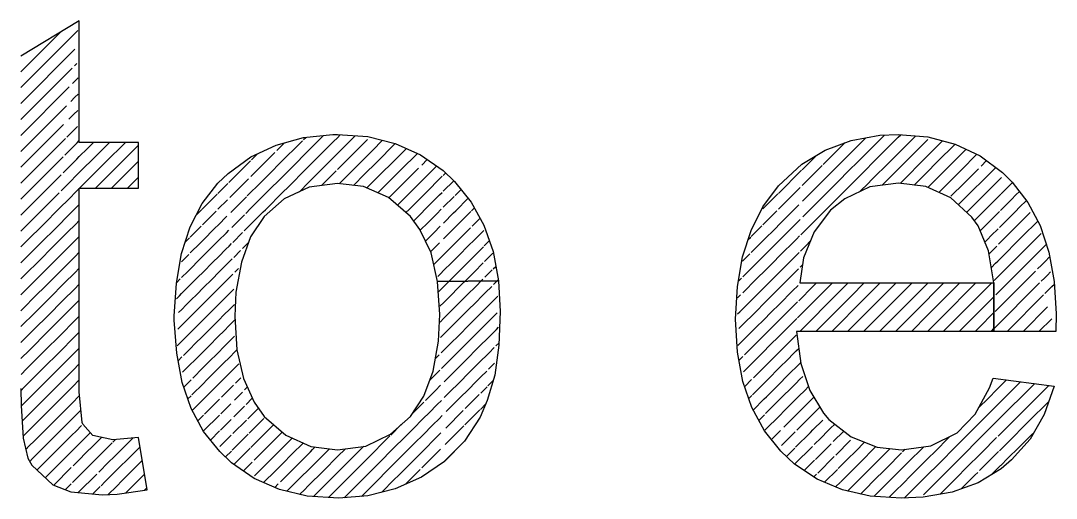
# Model space of a CAD drawing. Extents: x 0 to 13080, y 0 to 6750.
# Drawn here: x 12333.87 to 12368.32, y 1023.25 to 1039.13 of the extents above; entities that cross this region are included whole.
import ezdxf

# ---------------------------------------------------------------- set-up
doc = ezdxf.new("R2010")
doc.units = 0
doc.header["$MEASUREMENT"] = 0
doc.layers.add('MTH-CARIMBO-TXT1', color=1, linetype='CONTINUOUS')

msp = doc.modelspace()

# ---------------------------------------------------------------- linework, layer by layer
at = {"layer": 'MTH-CARIMBO-TXT1', "linetype": 'Continuous'}
for p, q in [((12333.871946, 1037.430958), (12335.179892, 1038.738903)), ((12333.872457, 1036.901139), (12335.772062, 1038.800743)), ((12333.872968, 1036.37132), (12335.67738, 1038.175731)), ((12335.661345, 1037.629366), (12335.73998, 1037.708002)), ((12333.873479, 1035.8415), (12335.582697, 1037.550718)), ((12335.707703, 1037.145394), (12335.787337, 1037.225028)), ((12333.87399, 1035.311681), (12335.488015, 1036.925706)), ((12335.597867, 1037.035558), (12335.707703, 1037.145394)), ((12335.53439, 1036.441751), (12335.675426, 1036.582787)), ((12335.675426, 1036.582787), (12335.777681, 1036.685042)), ((12333.874501, 1034.781862), (12335.393333, 1036.300694)), ((12335.470912, 1035.847943), (12335.643148, 1036.020179)), ((12335.643148, 1036.020179), (12335.768024, 1036.145055)), ((12333.875012, 1034.252043), (12335.298651, 1035.675681)), ((12335.610871, 1035.457572), (12335.758368, 1035.605069)), ((12335.28264, 1035.129341), (12335.359265, 1035.205966)), ((12335.407434, 1035.254135), (12335.610871, 1035.457572)), ((12343.28096, 1035.172709), (12343.35389, 1035.24564)), ((12343.335933, 1034.697353), (12343.944638, 1035.306057)), ((12344.279994, 1035.111083), (12344.405306, 1035.236396)), ((12344.405306, 1035.236396), (12344.500815, 1035.331905)), ((12344.405306, 1034.706066), (12344.998, 1035.298759)), ((12345.254553, 1035.024982), (12345.406214, 1035.176643)), ((12361.611532, 1034.860138), (12361.985806, 1035.234412)), ((12362.412206, 1035.130482), (12362.489835, 1035.208111)), ((12362.489835, 1035.208111), (12362.603253, 1035.321529)), ((12362.639828, 1034.827773), (12363.064283, 1035.252229)), ((12363.064283, 1035.252229), (12363.143942, 1035.331888)), ((12363.067941, 1034.725557), (12363.635195, 1035.292811)), ((12363.905922, 1035.033208), (12364.046315, 1035.173601)), ((12333.875523, 1033.722224), (12335.203968, 1035.050669)), ((12335.203968, 1035.050669), (12335.28264, 1035.129341)), ((12335.343957, 1034.660328), (12335.578593, 1034.894964)), ((12335.578593, 1034.894964), (12335.748712, 1035.065082)), ((12335.748712, 1035.065082), (12335.821331, 1035.137702)), ((12335.821331, 1034.607372), (12336.08824, 1034.874281)), ((12336.08824, 1034.874281), (12336.294488, 1035.080528)), ((12336.387401, 1034.643111), (12336.824818, 1035.080528)), ((12336.686561, 1034.411942), (12337.355148, 1035.080528)), ((12336.985722, 1034.180772), (12337.793628, 1034.988679)), ((12342.392398, 1034.814478), (12342.644504, 1035.066584)), ((12342.46195, 1034.353699), (12343.240293, 1035.132043)), ((12343.390906, 1034.221996), (12344.052843, 1034.883932)), ((12344.052843, 1034.883932), (12344.279994, 1035.111083)), ((12344.405306, 1034.175736), (12345.254553, 1035.024982)), ((12345.35942, 1034.599519), (12345.571309, 1034.811408)), ((12345.571309, 1034.811408), (12345.909942, 1035.150041)), ((12345.706619, 1034.416388), (12346.33216, 1035.041929)), ((12346.424615, 1034.604054), (12346.700686, 1034.880125)), ((12360.665906, 1034.444842), (12361.292715, 1035.071651)), ((12361.444926, 1034.693532), (12361.611532, 1034.860138)), ((12361.764617, 1034.482893), (12362.412206, 1035.130482)), ((12362.288177, 1034.476123), (12362.639828, 1034.827773)), ((12363.071598, 1034.198884), (12363.905922, 1035.033208)), ((12364.023748, 1034.620703), (12364.21725, 1034.814206)), ((12364.21725, 1034.814206), (12364.536659, 1035.133614)), ((12364.36208, 1034.428705), (12364.957803, 1035.024429)), ((12365.055293, 1034.591588), (12365.317806, 1034.854101)), ((12335.109286, 1034.425657), (12335.200023, 1034.516394)), ((12335.200023, 1034.516394), (12335.2884, 1034.604771)), ((12335.546316, 1034.332357), (12335.739055, 1034.525096)), ((12335.739055, 1034.525096), (12335.821331, 1034.607372)), ((12335.821331, 1034.077042), (12336.387401, 1034.643111)), ((12341.547599, 1034.500008), (12341.752079, 1034.704488)), ((12341.645355, 1034.067435), (12342.325625, 1034.747705)), ((12342.996512, 1034.357932), (12343.335933, 1034.697353)), ((12343.609861, 1033.91062), (12344.323629, 1034.624388)), ((12344.323629, 1034.624388), (12344.405306, 1034.706066)), ((12344.466238, 1033.706337), (12345.35942, 1034.599519)), ((12346.256936, 1034.436375), (12346.424615, 1034.604054)), ((12346.515702, 1034.164811), (12347.065592, 1034.714701)), ((12347.20924, 1034.328019), (12347.394923, 1034.513702)), ((12359.861957, 1034.171223), (12360.329319, 1034.638585)), ((12360.709644, 1033.95825), (12361.325874, 1034.57448)), ((12361.325874, 1034.57448), (12361.444926, 1034.693532)), ((12361.379496, 1034.097772), (12361.764617, 1034.482893)), ((12361.917702, 1034.105648), (12362.288177, 1034.476123)), ((12362.78982, 1034.447436), (12363.067941, 1034.725557)), ((12363.121824, 1033.71878), (12364.023748, 1034.620703)), ((12364.91061, 1034.446906), (12365.055293, 1034.591588)), ((12365.152985, 1034.158951), (12365.677846, 1034.683812)), ((12365.816918, 1034.292553), (12365.999058, 1034.474694)), ((12333.876034, 1033.192405), (12335.109286, 1034.425657)), ((12335.280479, 1034.06652), (12335.546316, 1034.332357)), ((12335.8311, 1033.556481), (12336.686561, 1034.411942)), ((12336.36143, 1033.556481), (12336.985722, 1034.180772)), ((12337.284882, 1033.949603), (12337.793628, 1034.458349)), ((12340.794276, 1033.746686), (12341.510398, 1034.462807)), ((12342.220758, 1034.112507), (12342.46195, 1034.353699)), ((12342.531501, 1033.892921), (12342.996512, 1034.357932)), ((12342.752732, 1033.583821), (12343.390906, 1034.221996)), ((12343.873267, 1033.643696), (12344.367264, 1034.137693)), ((12345.312627, 1034.022396), (12345.706619, 1034.416388)), ((12345.84193, 1034.021369), (12346.256936, 1034.436375)), ((12346.181712, 1033.830821), (12346.515702, 1034.164811)), ((12346.60679, 1033.725568), (12347.099938, 1034.218717)), ((12347.260297, 1033.848745), (12347.709367, 1034.297815)), ((12359.076483, 1033.385749), (12359.84398, 1034.153246)), ((12359.871326, 1033.650263), (12360.528954, 1034.30789)), ((12360.566894, 1034.34583), (12360.665906, 1034.444842)), ((12362.164149, 1033.821764), (12362.78982, 1034.447436)), ((12362.939812, 1034.067098), (12363.071598, 1034.198884)), ((12364.00118, 1034.067806), (12364.36208, 1034.428705)), ((12364.506909, 1034.043204), (12364.91061, 1034.446906)), ((12364.86371, 1033.869675), (12365.152985, 1034.158951)), ((12365.250678, 1033.726313), (12365.727908, 1034.203544)), ((12365.860105, 1033.80541), (12366.303422, 1034.248727)), ((12333.876545, 1032.662585), (12335.014604, 1033.800644)), ((12335.014604, 1033.800644), (12335.117407, 1033.903447)), ((12335.117407, 1033.903447), (12335.217535, 1034.003576)), ((12335.514039, 1033.769749), (12335.729399, 1033.985109)), ((12335.729399, 1033.985109), (12335.821331, 1034.077042)), ((12336.89176, 1033.556481), (12337.284882, 1033.949603)), ((12337.584043, 1033.718433), (12337.793628, 1033.928019)), ((12340.826803, 1033.248883), (12341.445035, 1033.867115)), ((12341.522545, 1033.944624), (12341.645355, 1034.067435)), ((12341.743112, 1033.634862), (12342.220758, 1034.112507)), ((12342.11589, 1033.47731), (12342.531501, 1033.892921)), ((12343.44588, 1033.746639), (12343.609861, 1033.91062)), ((12344.941707, 1033.651476), (12345.312627, 1034.022396)), ((12345.385676, 1033.565115), (12345.84193, 1034.021369)), ((12345.97724, 1033.626349), (12346.181712, 1033.830821)), ((12347.164989, 1033.753437), (12347.260297, 1033.848745)), ((12347.311353, 1033.369472), (12347.895087, 1033.953205)), ((12347.924839, 1033.982958), (12348.009434, 1034.067552)), ((12347.927283, 1033.455072), (12348.278556, 1033.806345)), ((12360.483157, 1033.731764), (12360.709644, 1033.95825)), ((12360.753383, 1033.471659), (12361.104297, 1033.822573)), ((12361.104297, 1033.822573), (12361.379496, 1034.097772)), ((12361.314066, 1033.502011), (12361.917702, 1034.105648)), ((12362.070787, 1033.728402), (12362.164149, 1033.821764)), ((12362.526293, 1033.653579), (12362.939812, 1034.067098)), ((12363.593876, 1033.660502), (12364.00118, 1034.067806)), ((12364.046744, 1033.583039), (12364.506909, 1034.043204)), ((12364.651738, 1033.657703), (12364.86371, 1033.869675)), ((12365.760063, 1033.705368), (12365.860105, 1033.80541)), ((12365.903291, 1033.318266), (12366.496135, 1033.91111)), ((12335.217002, 1033.472712), (12335.514039, 1033.769749)), ((12335.481761, 1033.207142), (12335.719742, 1033.445123)), ((12335.719742, 1033.445123), (12335.821331, 1033.546712)), ((12337.42209, 1033.556481), (12337.584043, 1033.718433)), ((12340.429675, 1033.382085), (12340.764404, 1033.716813)), ((12341.520298, 1033.412047), (12341.743112, 1033.634862)), ((12341.840869, 1033.202288), (12342.11589, 1033.47731)), ((12342.011023, 1032.842112), (12342.601053, 1033.432142)), ((12342.601053, 1033.432142), (12342.752732, 1033.583821)), ((12343.140894, 1033.441653), (12343.44588, 1033.746639)), ((12345.752447, 1033.401555), (12345.97724, 1033.626349)), ((12346.116859, 1033.235637), (12346.60679, 1033.725568)), ((12346.697877, 1033.286325), (12346.995952, 1033.5844)), ((12346.995952, 1033.5844), (12347.164989, 1033.753437)), ((12348.322406, 1033.319864), (12348.518035, 1033.515493)), ((12359.081158, 1032.860095), (12359.801581, 1033.580517)), ((12359.880696, 1033.129302), (12360.396372, 1033.644978)), ((12360.396372, 1033.644978), (12360.483157, 1033.731764)), ((12360.399421, 1033.117697), (12360.753383, 1033.471659)), ((12360.882721, 1033.070667), (12361.314066, 1033.502011)), ((12361.787351, 1033.444967), (12362.070787, 1033.728402)), ((12364.410118, 1033.416083), (12364.651738, 1033.657703)), ((12364.81681, 1033.292445), (12365.250678, 1033.726313)), ((12365.34837, 1033.293675), (12365.643461, 1033.588766)), ((12365.643461, 1033.588766), (12365.760063, 1033.705368)), ((12366.488822, 1033.373467), (12366.695773, 1033.580418)), ((12366.695773, 1033.580418), (12366.856419, 1033.741064)), ((12366.976739, 1033.331053), (12367.094073, 1033.448388)), ((12333.877056, 1032.132766), (12334.919922, 1033.175632)), ((12334.919922, 1033.175632), (12335.03479, 1033.2905)), ((12335.03479, 1033.2905), (12335.14667, 1033.40238)), ((12335.153524, 1032.878905), (12335.481761, 1033.207142)), ((12339.912712, 1032.865122), (12340.40624, 1033.35865)), ((12340.433643, 1032.855722), (12340.747831, 1033.16991)), ((12340.85933, 1032.75108), (12341.379672, 1033.271422)), ((12341.408808, 1033.300557), (12341.520298, 1033.412047)), ((12341.51805, 1032.87947), (12341.840869, 1033.202288)), ((12346.401747, 1032.990195), (12346.697877, 1033.286325)), ((12346.891965, 1032.950084), (12347.160145, 1033.218264)), ((12347.160145, 1033.218264), (12347.311353, 1033.369472)), ((12347.36241, 1032.890199), (12347.803738, 1033.331526)), ((12347.803738, 1033.331526), (12347.886123, 1033.413912)), ((12347.929727, 1032.927185), (12348.287171, 1033.284629)), ((12348.34163, 1032.808759), (12348.754273, 1033.221401)), ((12358.559318, 1032.868584), (12359.059242, 1033.368508)), ((12360.263789, 1032.982065), (12360.399421, 1033.117697)), ((12365.058992, 1033.004297), (12365.34837, 1033.293675)), ((12365.559014, 1032.973989), (12365.74431, 1033.159286)), ((12365.74431, 1033.159286), (12365.903291, 1033.318266)), ((12365.946478, 1032.831123), (12366.382887, 1033.267532)), ((12366.382887, 1033.267532), (12366.470957, 1033.355602)), ((12366.459161, 1032.813476), (12366.829406, 1033.183721)), ((12366.829406, 1033.183721), (12366.976739, 1033.331053)), ((12367.097058, 1032.921043), (12367.327022, 1033.151007)), ((12334.952173, 1032.677554), (12335.075805, 1032.801185)), ((12335.075805, 1032.801185), (12335.153524, 1032.878905)), ((12335.449484, 1032.644534), (12335.710086, 1032.905136)), ((12335.710086, 1032.905136), (12335.821331, 1033.016382)), ((12339.712353, 1032.664763), (12339.900825, 1032.853235)), ((12339.915827, 1032.337907), (12340.374192, 1032.796271)), ((12341.356522, 1032.717941), (12341.51805, 1032.87947)), ((12341.515803, 1032.346893), (12341.938625, 1032.769715)), ((12341.938625, 1032.769715), (12342.011023, 1032.842112)), ((12346.686635, 1032.744753), (12346.788964, 1032.847083)), ((12346.788964, 1032.847083), (12346.891965, 1032.950084)), ((12347.155302, 1032.683091), (12347.36241, 1032.890199)), ((12347.712389, 1032.709848), (12347.857319, 1032.854778)), ((12348.267308, 1032.734436), (12348.34163, 1032.808759)), ((12348.360855, 1032.297653), (12348.84531, 1032.782109)), ((12348.866607, 1032.803405), (12348.96287, 1032.899669)), ((12358.563276, 1032.342212), (12359.027546, 1032.806482)), ((12359.085834, 1032.33444), (12359.759181, 1033.007787)), ((12359.890066, 1032.608342), (12360.263789, 1032.982065)), ((12360.315685, 1032.503631), (12360.797121, 1032.985067)), ((12360.797121, 1032.985067), (12360.882721, 1033.070667)), ((12365.335298, 1032.750273), (12365.446063, 1032.861038)), ((12365.446063, 1032.861038), (12365.559014, 1032.973989)), ((12365.728558, 1032.613203), (12365.946478, 1032.831123)), ((12366.26964, 1032.623955), (12366.4272, 1032.781515)), ((12366.429501, 1032.253486), (12366.963039, 1032.787024)), ((12366.963039, 1032.787024), (12367.097058, 1032.921043)), ((12367.217377, 1032.511032), (12367.451838, 1032.745493)), ((12333.877567, 1031.602947), (12334.825239, 1032.55062)), ((12334.825239, 1032.55062), (12334.952173, 1032.677554)), ((12335.090047, 1032.285097), (12335.449484, 1032.644534)), ((12335.70043, 1032.36515), (12335.821331, 1032.486052)), ((12340.43761, 1032.32936), (12340.731258, 1032.623007)), ((12340.891857, 1032.253277), (12341.314309, 1032.675729)), ((12346.943251, 1032.47104), (12347.155302, 1032.683091)), ((12347.163979, 1032.161437), (12347.413467, 1032.410925)), ((12347.413467, 1032.410925), (12347.712389, 1032.709848)), ((12347.932171, 1032.399299), (12348.267308, 1032.734436)), ((12348.888139, 1032.294608), (12349.151212, 1032.55768)), ((12359.090509, 1031.808785), (12359.716782, 1032.435058)), ((12359.716782, 1032.435058), (12359.799532, 1032.517807)), ((12360.131207, 1032.319152), (12360.315685, 1032.503631)), ((12365.591703, 1032.476348), (12365.728558, 1032.613203)), ((12365.989664, 1032.343979), (12366.26964, 1032.623955)), ((12367.096672, 1032.390327), (12367.217377, 1032.511032)), ((12367.546296, 1032.309621), (12367.701883, 1032.465208)), ((12334.730557, 1031.925607), (12334.869556, 1032.064607)), ((12334.869556, 1032.064607), (12335.00494, 1032.19999)), ((12335.00494, 1032.19999), (12335.090047, 1032.285097)), ((12335.026569, 1031.69129), (12335.417206, 1032.081927)), ((12335.417206, 1032.081927), (12335.70043, 1032.36515)), ((12339.51005, 1031.93213), (12339.870442, 1032.292521)), ((12339.918942, 1031.810692), (12340.342143, 1032.233892)), ((12340.342143, 1032.233892), (12340.43761, 1032.32936)), ((12340.441578, 1031.802997), (12340.714685, 1032.076105)), ((12340.714685, 1032.076105), (12340.796508, 1032.157927)), ((12340.924384, 1031.755473), (12341.248947, 1032.080036)), ((12341.304236, 1032.135325), (12341.515803, 1032.346893)), ((12347.464523, 1031.931652), (12347.621041, 1032.088169)), ((12347.621041, 1032.088169), (12347.828515, 1032.295644)), ((12347.934615, 1031.871413), (12348.247445, 1032.184244)), ((12348.247445, 1032.184244), (12348.360855, 1032.297653)), ((12348.380079, 1031.786547), (12348.829939, 1032.236407)), ((12348.909672, 1031.78581), (12349.276713, 1032.152852)), ((12358.167358, 1031.946294), (12358.523469, 1032.302405)), ((12358.567233, 1031.815839), (12358.99585, 1032.244456)), ((12358.99585, 1032.244456), (12359.085834, 1032.33444)), ((12359.818724, 1032.00667), (12359.899436, 1032.087382)), ((12359.899436, 1032.087382), (12360.131207, 1032.319152)), ((12365.786731, 1032.141046), (12365.989664, 1032.343979)), ((12366.156392, 1031.980377), (12366.383444, 1032.207429)), ((12366.39984, 1031.693495), (12367.096672, 1032.390327)), ((12367.230305, 1031.99363), (12367.337696, 1032.101021)), ((12367.337696, 1032.101021), (12367.546296, 1032.309621)), ((12333.878077, 1031.073128), (12334.730557, 1031.925607)), ((12335.384929, 1031.519319), (12335.690773, 1031.825163)), ((12335.690773, 1031.825163), (12335.821331, 1031.955722)), ((12339.342615, 1031.764695), (12339.489647, 1031.911726)), ((12339.512986, 1031.404735), (12339.840058, 1031.731808)), ((12339.840058, 1031.731808), (12339.918942, 1031.810692)), ((12340.310094, 1031.671513), (12340.441578, 1031.802997)), ((12340.802611, 1031.6337), (12340.884576, 1031.715665)), ((12341.25195, 1031.552709), (12341.44214, 1031.742899)), ((12347.33389, 1031.801019), (12347.464523, 1031.931652)), ((12347.529692, 1031.46649), (12347.799711, 1031.73651)), ((12348.227583, 1031.634051), (12348.380079, 1031.786547)), ((12348.814567, 1031.690705), (12348.909672, 1031.78581)), ((12349.293187, 1031.638995), (12349.459496, 1031.805304)), ((12358.069245, 1031.848181), (12358.154663, 1031.933599)), ((12358.169367, 1031.417973), (12358.492384, 1031.74099)), ((12358.492384, 1031.74099), (12358.567233, 1031.815839)), ((12358.964153, 1031.682429), (12359.090509, 1031.808785)), ((12359.095185, 1031.283131), (12359.674382, 1031.862328)), ((12359.674382, 1031.862328), (12359.781854, 1031.9698)), ((12359.998624, 1031.65624), (12360.136061, 1031.793677)), ((12365.943305, 1031.76729), (12366.032851, 1031.856836)), ((12366.032851, 1031.856836), (12366.156392, 1031.980377)), ((12366.37018, 1031.133504), (12367.230305, 1031.99363)), ((12367.458015, 1031.69101), (12367.640754, 1031.873748)), ((12367.640754, 1031.873748), (12367.820319, 1032.053314)), ((12334.635875, 1031.300595), (12334.78694, 1031.45166)), ((12334.78694, 1031.45166), (12334.934075, 1031.598795)), ((12334.934075, 1031.598795), (12335.026569, 1031.69129)), ((12334.963092, 1031.097482), (12335.384929, 1031.519319)), ((12335.681117, 1031.285177), (12335.821331, 1031.425391)), ((12339.922057, 1031.283476), (12340.310094, 1031.671513)), ((12340.445545, 1031.276635), (12340.698112, 1031.529202)), ((12340.698112, 1031.529202), (12340.802611, 1031.6337)), ((12340.956911, 1031.25767), (12341.183584, 1031.484343)), ((12347.937059, 1031.343527), (12348.227583, 1031.634051)), ((12348.399304, 1031.275442), (12348.814567, 1031.690705)), ((12348.931204, 1031.277012), (12349.266259, 1031.612067)), ((12349.303194, 1031.118672), (12349.580521, 1031.395999)), ((12357.886772, 1031.135378), (12358.124645, 1031.373251)), ((12358.571191, 1031.289467), (12358.964153, 1031.682429)), ((12359.631983, 1031.289598), (12359.764176, 1031.421792)), ((12359.809527, 1031.467143), (12359.908806, 1031.566421)), ((12359.908806, 1031.566421), (12359.998624, 1031.65624)), ((12366.08303, 1031.376685), (12366.339687, 1031.633342)), ((12366.340519, 1030.573514), (12367.363938, 1031.596933)), ((12367.363938, 1031.596933), (12367.458015, 1031.69101)), ((12367.578335, 1031.280999), (12367.735212, 1031.437876)), ((12367.735212, 1031.437876), (12367.889365, 1031.592029)), ((12367.889365, 1031.592029), (12367.986641, 1031.689306)), ((12333.878588, 1030.543309), (12334.635875, 1031.300595)), ((12334.86321, 1030.9976), (12334.963092, 1031.097482)), ((12335.352652, 1030.956712), (12335.681117, 1031.285177)), ((12339.218247, 1031.109996), (12339.460521, 1031.352271)), ((12339.515921, 1030.877341), (12339.809675, 1031.171094)), ((12339.809675, 1031.171094), (12339.922057, 1031.283476)), ((12339.925172, 1030.756261), (12340.278045, 1031.109135)), ((12340.278045, 1031.109135), (12340.445545, 1031.276635)), ((12340.68154, 1030.982299), (12340.808713, 1031.109473)), ((12340.808713, 1031.109473), (12340.908465, 1031.209224)), ((12347.607925, 1031.014394), (12347.770908, 1031.177376)), ((12347.770908, 1031.177376), (12347.856603, 1031.263071)), ((12347.856603, 1031.263071), (12347.937059, 1031.343527)), ((12347.939503, 1030.815641), (12348.20772, 1031.083858)), ((12348.20772, 1031.083858), (12348.399304, 1031.275442)), ((12348.418528, 1030.764336), (12348.799195, 1031.145003)), ((12348.799195, 1031.145003), (12348.931204, 1031.277012)), ((12348.952736, 1030.768214), (12349.255804, 1031.071282)), ((12358.171376, 1030.889652), (12358.461299, 1031.179575)), ((12358.461299, 1031.179575), (12358.571191, 1031.289467)), ((12358.575149, 1030.763094), (12358.932457, 1031.120403)), ((12358.932457, 1031.120403), (12359.095185, 1031.283131)), ((12359.09986, 1030.757476), (12359.631983, 1031.289598)), ((12366.159474, 1030.922799), (12366.295931, 1031.059255)), ((12366.295931, 1031.059255), (12366.37018, 1031.133504)), ((12366.310859, 1030.013523), (12367.497571, 1031.200236)), ((12367.497571, 1031.200236), (12367.578335, 1031.280999)), ((12367.82967, 1031.002004), (12367.95841, 1031.130745)), ((12367.95841, 1031.130745), (12368.087809, 1031.260144)), ((12334.541192, 1030.675583), (12334.704323, 1030.838713)), ((12334.704323, 1030.838713), (12334.86321, 1030.9976)), ((12334.899614, 1030.503674), (12335.352652, 1030.956712)), ((12335.320374, 1030.394104), (12335.67146, 1030.74519)), ((12335.67146, 1030.74519), (12335.821331, 1030.895061)), ((12339.221009, 1030.582428), (12339.431395, 1030.792815)), ((12339.431395, 1030.792815), (12339.515921, 1030.877341)), ((12339.779291, 1030.610381), (12339.925172, 1030.756261)), ((12340.245997, 1030.546756), (12340.449513, 1030.750272)), ((12340.449513, 1030.750272), (12340.68154, 1030.982299)), ((12340.814816, 1030.585245), (12340.932353, 1030.702782)), ((12340.989438, 1030.759867), (12341.118221, 1030.88865)), ((12347.742104, 1030.618242), (12347.843915, 1030.720053)), ((12347.843915, 1030.720053), (12347.939503, 1030.815641)), ((12348.187858, 1030.533666), (12348.418528, 1030.764336)), ((12348.783823, 1030.599301), (12348.952736, 1030.768214)), ((12349.3132, 1030.598348), (12349.559308, 1030.844455)), ((12349.590409, 1030.875557), (12349.67299, 1030.958138)), ((12357.888205, 1030.606481), (12358.094626, 1030.812902)), ((12358.094626, 1030.812902), (12358.171376, 1030.889652)), ((12358.430214, 1030.61816), (12358.575149, 1030.763094)), ((12358.900761, 1030.558377), (12359.09986, 1030.757476)), ((12359.104536, 1030.231821), (12359.589583, 1030.716869)), ((12359.589583, 1030.716869), (12359.746498, 1030.873784)), ((12359.800331, 1030.927616), (12359.880727, 1031.008012)), ((12366.281198, 1029.453533), (12367.631204, 1030.803539)), ((12367.698654, 1030.870988), (12367.82967, 1031.002004)), ((12368.027456, 1030.669461), (12368.131313, 1030.773317)), ((12333.879099, 1030.01349), (12334.541192, 1030.675583)), ((12334.621706, 1030.225766), (12334.792345, 1030.396405)), ((12334.792345, 1030.396405), (12334.899614, 1030.503674)), ((12334.836137, 1029.909867), (12335.320374, 1030.394104)), ((12335.661804, 1030.205204), (12335.821331, 1030.364731)), ((12339.051567, 1030.412987), (12339.176752, 1030.538171)), ((12339.40227, 1030.233359), (12339.518857, 1030.349946)), ((12339.518857, 1030.349946), (12339.779291, 1030.610381)), ((12339.928287, 1030.229046), (12340.245997, 1030.546756)), ((12340.45348, 1030.22391), (12340.664967, 1030.435396)), ((12340.664967, 1030.435396), (12340.814816, 1030.585245)), ((12347.941947, 1030.287755), (12348.187858, 1030.533666)), ((12348.437753, 1030.253231), (12348.783823, 1030.599301)), ((12348.974268, 1030.259416), (12349.24535, 1030.530498)), ((12349.597537, 1030.352355), (12349.755372, 1030.510189)), ((12357.749613, 1030.467889), (12357.849005, 1030.567281)), ((12358.064607, 1030.252553), (12358.173384, 1030.36133)), ((12358.173384, 1030.36133), (12358.430214, 1030.61816)), ((12358.579106, 1030.236722), (12358.900761, 1030.558377)), ((12360.231016, 1030.297641), (12360.340903, 1030.407529)), ((12360.65528, 1030.191575), (12360.871233, 1030.407529)), ((12361.079544, 1030.085509), (12361.401564, 1030.407529)), ((12361.503808, 1029.979443), (12361.931894, 1030.407529)), ((12361.928072, 1029.873377), (12362.462224, 1030.407529)), ((12362.352336, 1029.767311), (12362.992554, 1030.407529)), ((12362.7766, 1029.661245), (12363.522884, 1030.407529)), ((12363.200864, 1029.555179), (12364.053214, 1030.407529)), ((12363.625128, 1029.449113), (12364.583544, 1030.407529)), ((12364.049392, 1029.343047), (12365.113874, 1030.407529)), ((12364.473657, 1029.236981), (12365.644204, 1030.407529)), ((12364.897921, 1029.130915), (12366.174534, 1030.407529)), ((12366.251538, 1028.893542), (12367.764837, 1030.406842)), ((12366.252174, 1030.485169), (12366.340519, 1030.573514)), ((12367.818973, 1030.460977), (12367.924128, 1030.566132)), ((12367.924128, 1030.566132), (12368.027456, 1030.669461)), ((12368.174817, 1030.286491), (12368.255065, 1030.366739)), ((12333.87961, 1029.48367), (12334.44651, 1030.05057)), ((12334.44651, 1030.05057), (12334.621706, 1030.225766)), ((12335.288097, 1029.831497), (12335.661804, 1030.205204)), ((12339.15033, 1029.981419), (12339.223771, 1030.05486)), ((12339.223771, 1030.05486), (12339.40227, 1030.233359)), ((12339.521792, 1029.822551), (12339.748908, 1030.049667)), ((12339.748908, 1030.049667), (12339.928287, 1030.229046)), ((12340.213948, 1029.984377), (12340.45348, 1030.22391)), ((12340.648394, 1029.888493), (12340.820919, 1030.061018)), ((12340.820919, 1030.061018), (12340.956242, 1030.196341)), ((12347.758424, 1030.104232), (12347.831228, 1030.177036)), ((12347.831228, 1030.177036), (12347.941947, 1030.287755)), ((12348.167995, 1029.983473), (12348.437753, 1030.253231)), ((12348.456977, 1029.742125), (12348.768451, 1030.053599)), ((12348.768451, 1030.053599), (12348.974268, 1030.259416)), ((12348.9958, 1029.750618), (12349.234895, 1029.989713)), ((12349.234895, 1029.989713), (12349.323206, 1030.078024)), ((12349.323206, 1030.078024), (12349.538094, 1030.292912)), ((12357.718312, 1029.906258), (12357.819212, 1030.007157)), ((12357.889638, 1030.077584), (12358.064607, 1030.252553)), ((12358.175393, 1029.833009), (12358.399129, 1030.056745)), ((12358.399129, 1030.056745), (12358.579106, 1030.236722)), ((12358.583064, 1029.71035), (12358.869065, 1029.996351)), ((12358.869065, 1029.996351), (12359.104536, 1030.231821)), ((12359.109211, 1029.706167), (12359.547184, 1030.144139)), ((12359.547184, 1030.144139), (12359.728821, 1030.325776)), ((12359.710886, 1029.247181), (12360.65528, 1030.191575)), ((12359.750463, 1029.817088), (12360.231016, 1030.297641)), ((12359.787866, 1028.793831), (12361.079544, 1030.085509)), ((12366.682157, 1028.793831), (12367.898471, 1030.010145)), ((12367.939292, 1030.050967), (12368.018586, 1030.13026)), ((12368.018586, 1030.13026), (12368.096502, 1030.208176)), ((12368.096502, 1030.208176), (12368.174817, 1030.286491)), ((12334.53909, 1029.61282), (12334.721479, 1029.795209)), ((12334.721479, 1029.795209), (12334.836137, 1029.909867)), ((12334.772659, 1029.316059), (12335.288097, 1029.831497)), ((12335.255819, 1029.268889), (12335.652147, 1029.665217)), ((12335.652147, 1029.665217), (12335.821331, 1029.834401)), ((12339.05121, 1029.882299), (12339.15033, 1029.981419)), ((12339.226533, 1029.527292), (12339.373144, 1029.673903)), ((12339.373144, 1029.673903), (12339.521792, 1029.822551)), ((12339.718524, 1029.488954), (12339.931402, 1029.701831)), ((12339.931402, 1029.701831), (12340.213948, 1029.984377)), ((12340.181899, 1029.421998), (12340.457448, 1029.697547)), ((12340.457448, 1029.697547), (12340.648394, 1029.888493)), ((12340.827022, 1029.536791), (12340.980131, 1029.6899)), ((12347.818541, 1029.634019), (12347.94439, 1029.759868)), ((12347.94439, 1029.759868), (12348.167995, 1029.983473)), ((12348.148133, 1029.433281), (12348.456977, 1029.742125)), ((12348.753079, 1029.507897), (12348.9958, 1029.750618)), ((12349.333212, 1029.5577), (12349.516881, 1029.741369)), ((12349.516881, 1029.741369), (12349.604665, 1029.829153)), ((12349.604665, 1029.829153), (12349.741915, 1029.966402)), ((12357.891072, 1029.548688), (12358.034589, 1029.692204)), ((12358.034589, 1029.692204), (12358.175393, 1029.833009)), ((12358.368044, 1029.49533), (12358.583064, 1029.71035)), ((12358.837369, 1029.434325), (12359.109211, 1029.706167)), ((12359.504784, 1029.57141), (12359.711143, 1029.777769)), ((12360.318196, 1028.793831), (12361.503808, 1029.979443)), ((12360.848526, 1028.793831), (12361.928072, 1029.873377)), ((12361.378856, 1028.793831), (12362.352336, 1029.767311)), ((12361.909186, 1028.793831), (12362.7766, 1029.661245)), ((12365.322185, 1029.024849), (12366.246256, 1029.948921)), ((12333.880121, 1028.953851), (12334.351828, 1029.425558)), ((12334.351828, 1029.425558), (12334.53909, 1029.61282)), ((12334.650614, 1029.194014), (12334.772659, 1029.316059)), ((12335.642491, 1029.125231), (12335.821331, 1029.304071)), ((12339.123907, 1029.424667), (12339.226533, 1029.527292)), ((12339.524727, 1029.295157), (12339.718524, 1029.488954)), ((12339.934517, 1029.174616), (12340.181899, 1029.421998)), ((12340.461415, 1029.171184), (12340.631821, 1029.34159)), ((12340.631821, 1029.34159), (12340.827022, 1029.536791)), ((12347.946834, 1029.231982), (12348.148133, 1029.433281)), ((12348.476202, 1029.231019), (12348.753079, 1029.507897)), ((12349.017333, 1029.24182), (12349.224441, 1029.448928)), ((12349.224441, 1029.448928), (12349.333212, 1029.5577)), ((12349.495668, 1029.189825), (12349.611793, 1029.305951)), ((12349.611793, 1029.305951), (12349.720228, 1029.414386)), ((12357.718312, 1029.375928), (12357.789418, 1029.447034)), ((12357.789418, 1029.447034), (12357.891072, 1029.548688)), ((12358.00457, 1029.131856), (12358.177402, 1029.304688)), ((12358.177402, 1029.304688), (12358.368044, 1029.49533)), ((12358.587022, 1029.183977), (12358.837369, 1029.434325)), ((12359.113887, 1029.180512), (12359.504784, 1029.57141)), ((12362.439516, 1028.793831), (12363.200864, 1029.555179)), ((12362.969846, 1028.793831), (12363.625128, 1029.449113)), ((12363.500176, 1028.793831), (12364.049392, 1029.343047)), ((12365.746449, 1028.918783), (12366.246256, 1029.418591)), ((12367.212487, 1028.793831), (12368.032104, 1029.613448)), ((12334.257146, 1028.800546), (12334.456473, 1028.999873)), ((12334.456473, 1028.999873), (12334.650614, 1029.194014)), ((12334.709182, 1028.722251), (12335.255819, 1029.268889)), ((12335.223542, 1028.706282), (12335.642491, 1029.125231)), ((12339.097485, 1028.867914), (12339.229295, 1028.999724)), ((12339.229295, 1028.999724), (12339.344018, 1029.114447)), ((12339.344018, 1029.114447), (12339.524727, 1029.295157)), ((12339.688141, 1028.92824), (12339.934517, 1029.174616)), ((12340.14985, 1028.859619), (12340.461415, 1029.171184)), ((12340.615248, 1028.794687), (12340.833125, 1029.012563)), ((12340.833125, 1029.012563), (12340.995786, 1029.175225)), ((12347.819997, 1029.105145), (12347.946834, 1029.231982)), ((12348.12827, 1028.883088), (12348.476202, 1029.231019)), ((12348.495426, 1028.719914), (12348.737707, 1028.962195)), ((12348.737707, 1028.962195), (12349.017333, 1029.24182)), ((12349.213986, 1028.908144), (12349.343219, 1029.037376)), ((12349.343219, 1029.037376), (12349.495668, 1029.189825)), ((12357.759624, 1028.88691), (12357.892505, 1029.019791)), ((12357.892505, 1029.019791), (12358.00457, 1029.131856)), ((12358.336959, 1028.933914), (12358.587022, 1029.183977)), ((12358.805673, 1028.872298), (12359.113887, 1029.180512)), ((12359.118562, 1028.654857), (12359.462385, 1028.99868)), ((12359.462385, 1028.99868), (12359.693465, 1029.229761)), ((12364.030507, 1028.793831), (12364.473657, 1029.236981)), ((12364.560837, 1028.793831), (12364.897921, 1029.130915)), ((12365.091167, 1028.793831), (12365.322185, 1029.024849)), ((12367.742817, 1028.793831), (12368.165737, 1029.216751)), ((12333.880632, 1028.424032), (12334.257146, 1028.800546)), ((12334.579749, 1028.592819), (12334.709182, 1028.722251)), ((12334.645704, 1028.128444), (12335.223542, 1028.706282)), ((12335.632835, 1028.585244), (12335.821331, 1028.773741)), ((12339.314893, 1028.554992), (12339.527663, 1028.767762)), ((12339.527663, 1028.767762), (12339.688141, 1028.92824)), ((12339.657757, 1028.367526), (12339.937632, 1028.647401)), ((12339.937632, 1028.647401), (12340.14985, 1028.859619)), ((12340.117802, 1028.297241), (12340.465383, 1028.644822)), ((12340.465383, 1028.644822), (12340.615248, 1028.794687)), ((12340.839227, 1028.488336), (12340.983308, 1028.632417)), ((12347.836496, 1028.591314), (12347.949278, 1028.704096)), ((12347.949278, 1028.704096), (12348.12827, 1028.883088)), ((12348.108408, 1028.332895), (12348.495426, 1028.719914)), ((12348.722335, 1028.416493), (12349.038865, 1028.733022)), ((12349.038865, 1028.733022), (12349.213986, 1028.908144)), ((12349.353225, 1028.517052), (12349.474455, 1028.638282)), ((12349.474455, 1028.638282), (12349.618921, 1028.782749)), ((12349.618921, 1028.782749), (12349.698542, 1028.86237)), ((12349.698542, 1028.86237), (12349.769954, 1028.933782)), ((12357.974551, 1028.571507), (12358.179411, 1028.776366)), ((12358.179411, 1028.776366), (12358.336959, 1028.933914)), ((12358.305874, 1028.372499), (12358.590979, 1028.657605)), ((12358.590979, 1028.657605), (12358.805673, 1028.872298)), ((12358.773977, 1028.310272), (12359.118562, 1028.654857)), ((12359.419985, 1028.425951), (12359.662852, 1028.668817)), ((12365.621497, 1028.793831), (12365.746449, 1028.918783)), ((12366.170713, 1028.812717), (12366.246256, 1028.888261)), ((12334.162463, 1028.175533), (12334.373856, 1028.386926)), ((12334.373856, 1028.386926), (12334.579749, 1028.592819)), ((12335.191264, 1028.143674), (12335.632835, 1028.585244)), ((12339.071063, 1028.311162), (12339.232057, 1028.472157)), ((12339.232057, 1028.472157), (12339.314893, 1028.554992)), ((12339.530598, 1028.240367), (12339.657757, 1028.367526)), ((12339.940747, 1028.120186), (12340.117802, 1028.297241)), ((12340.598675, 1028.247784), (12340.839227, 1028.488336)), ((12347.951722, 1028.17621), (12348.108408, 1028.332895)), ((12348.514651, 1028.208808), (12348.722335, 1028.416493)), ((12349.060397, 1028.224224), (12349.203532, 1028.367359)), ((12349.203532, 1028.367359), (12349.353225, 1028.517052)), ((12349.676856, 1028.310353), (12349.772716, 1028.406214)), ((12357.72983, 1028.326786), (12357.893938, 1028.490894)), ((12357.893938, 1028.490894), (12357.974551, 1028.571507)), ((12358.18142, 1028.248045), (12358.305874, 1028.372499)), ((12358.594937, 1028.131232), (12358.773977, 1028.310272)), ((12359.123237, 1028.129203), (12359.419985, 1028.425951)), ((12333.881143, 1027.894213), (12334.162463, 1028.175533)), ((12334.291239, 1027.773979), (12334.508884, 1027.991624)), ((12334.508884, 1027.991624), (12334.645704, 1028.128444)), ((12334.582226, 1027.534636), (12335.191264, 1028.143674)), ((12335.158987, 1027.581067), (12335.623178, 1028.045258)), ((12335.623178, 1028.045258), (12335.821331, 1028.243411)), ((12339.107611, 1027.81738), (12339.23482, 1027.944589)), ((12339.285767, 1027.995536), (12339.530598, 1028.240367)), ((12339.627374, 1027.806813), (12339.940747, 1028.120186)), ((12340.085753, 1027.734862), (12340.469351, 1028.118459)), ((12340.469351, 1028.118459), (12340.598675, 1028.247784)), ((12340.582103, 1027.700881), (12340.84533, 1027.964109)), ((12340.84533, 1027.964109), (12340.97083, 1028.089608)), ((12340.97083, 1028.089608), (12341.065445, 1028.184223)), ((12347.662588, 1027.887075), (12347.790082, 1028.014569)), ((12347.852995, 1028.077483), (12347.951722, 1028.17621)), ((12348.088545, 1027.782703), (12348.514651, 1028.208808)), ((12348.706963, 1027.870791), (12349.060397, 1028.224224)), ((12349.193077, 1027.826575), (12349.363231, 1027.996728)), ((12349.363231, 1027.996728), (12349.453242, 1028.086739)), ((12349.453242, 1028.086739), (12349.626049, 1028.259547)), ((12357.768846, 1027.835472), (12357.895372, 1027.961997)), ((12357.944533, 1028.011158), (12358.18142, 1028.248045)), ((12358.274789, 1027.811084), (12358.594937, 1028.131232)), ((12358.742281, 1027.748246), (12359.123237, 1028.129203)), ((12359.377586, 1027.853221), (12359.581925, 1028.05756)), ((12359.581925, 1028.05756), (12359.669525, 1028.14516)), ((12359.669525, 1028.14516), (12359.756295, 1028.23193)), ((12334.067781, 1027.550521), (12334.291239, 1027.773979)), ((12334.518749, 1026.940829), (12335.158987, 1027.581067)), ((12335.613522, 1027.505271), (12335.821331, 1027.713081)), ((12339.256641, 1027.43608), (12339.533534, 1027.712973)), ((12339.533534, 1027.712973), (12339.627374, 1027.806813)), ((12339.59699, 1027.246099), (12339.943862, 1027.592971)), ((12339.943862, 1027.592971), (12340.085753, 1027.734862)), ((12340.053704, 1027.172483), (12340.473318, 1027.592097)), ((12340.473318, 1027.592097), (12340.582103, 1027.700881)), ((12340.958351, 1027.5468), (12341.039607, 1027.628056)), ((12341.039607, 1027.628056), (12341.127614, 1027.716063)), ((12347.869494, 1027.563652), (12347.954166, 1027.648324)), ((12347.954166, 1027.648324), (12348.088545, 1027.782703)), ((12348.068683, 1027.23251), (12348.533875, 1027.697703)), ((12348.533875, 1027.697703), (12348.706963, 1027.870791)), ((12348.691592, 1027.325089), (12349.081929, 1027.715427)), ((12349.081929, 1027.715427), (12349.193077, 1027.826575)), ((12349.432028, 1027.535196), (12349.633177, 1027.736345)), ((12357.914514, 1027.450809), (12358.183428, 1027.719724)), ((12358.183428, 1027.719724), (12358.274789, 1027.811084)), ((12358.243704, 1027.249669), (12358.598895, 1027.60486)), ((12358.598895, 1027.60486), (12358.742281, 1027.748246)), ((12358.710585, 1027.18622), (12359.127913, 1027.603548)), ((12359.127913, 1027.603548), (12359.377586, 1027.853221)), ((12359.500998, 1027.446303), (12359.661324, 1027.606629)), ((12359.661324, 1027.606629), (12359.820131, 1027.765436)), ((12333.881654, 1027.364394), (12334.067781, 1027.550521)), ((12334.208623, 1027.161032), (12334.438019, 1027.390429)), ((12334.438019, 1027.390429), (12334.582226, 1027.534636)), ((12335.12671, 1027.018459), (12335.613522, 1027.505271)), ((12340.56553, 1027.153978), (12340.851433, 1027.439881)), ((12340.851433, 1027.439881), (12340.958351, 1027.5468)), ((12341.013008, 1027.071126), (12341.190223, 1027.248341)), ((12347.479038, 1027.173195), (12347.609207, 1027.303365)), ((12347.609207, 1027.303365), (12347.815537, 1027.509695)), ((12347.95661, 1027.120438), (12348.068683, 1027.23251)), ((12348.5531, 1027.186597), (12348.691592, 1027.325089)), ((12349.103461, 1027.206629), (12349.182623, 1027.28579)), ((12349.182623, 1027.28579), (12349.373237, 1027.476405)), ((12359.132588, 1027.077894), (12359.335186, 1027.280491)), ((12359.335186, 1027.280491), (12359.500998, 1027.446303)), ((12359.79189, 1027.206865), (12359.885137, 1027.300112)), ((12333.882165, 1026.834574), (12333.973099, 1026.925509)), ((12333.973099, 1026.925509), (12334.208623, 1027.161032)), ((12334.367154, 1026.789234), (12334.518749, 1026.940829)), ((12334.455271, 1026.347021), (12335.12671, 1027.018459)), ((12335.094432, 1026.455852), (12335.603865, 1026.965285)), ((12335.603865, 1026.965285), (12335.821331, 1027.182751)), ((12339.294094, 1026.943203), (12339.536469, 1027.185578)), ((12339.566607, 1026.685386), (12339.946977, 1027.065756)), ((12339.946977, 1027.065756), (12340.053704, 1027.172483)), ((12340.021656, 1026.610104), (12340.477286, 1027.065734)), ((12340.477286, 1027.065734), (12340.56553, 1027.153978)), ((12340.548957, 1026.607076), (12340.857536, 1026.915654)), ((12340.857536, 1026.915654), (12340.945873, 1027.003992)), ((12341.319587, 1026.847375), (12341.410031, 1026.937819)), ((12347.668913, 1026.83274), (12347.840993, 1027.004821)), ((12348.04882, 1026.682317), (12348.5531, 1027.186597)), ((12348.67622, 1026.779387), (12349.103461, 1027.206629)), ((12349.172168, 1026.745005), (12349.383243, 1026.956081)), ((12349.410815, 1026.983652), (12349.586496, 1027.159333)), ((12357.955545, 1026.96151), (12358.185437, 1027.191403)), ((12358.212618, 1026.688254), (12358.602852, 1027.078488)), ((12358.602852, 1027.078488), (12358.710585, 1027.18622)), ((12358.678888, 1026.624194), (12359.132588, 1027.077894)), ((12359.420071, 1026.835046), (12359.653123, 1027.068098)), ((12359.653123, 1027.068098), (12359.79189, 1027.206865)), ((12359.950241, 1026.834887), (12360.075153, 1026.959798)), ((12366.262569, 1026.783253), (12366.660051, 1027.180735)), ((12366.304341, 1026.294695), (12367.130589, 1027.120943)), ((12366.346114, 1025.806138), (12367.601127, 1027.061151)), ((12366.387886, 1025.31758), (12368.071665, 1027.001359)), ((12333.884035, 1026.306115), (12334.126006, 1026.548085)), ((12334.126006, 1026.548085), (12334.367154, 1026.789234)), ((12335.594209, 1026.425298), (12335.808878, 1026.639967)), ((12339.430464, 1026.549243), (12339.539404, 1026.658183)), ((12339.950092, 1026.538541), (12340.021656, 1026.610104)), ((12340.986408, 1026.514196), (12341.252831, 1026.78062)), ((12341.371327, 1026.368785), (12341.576409, 1026.573867)), ((12347.331501, 1026.495328), (12347.668913, 1026.83274)), ((12347.959054, 1026.592551), (12348.04882, 1026.682317)), ((12348.028957, 1026.132125), (12348.572324, 1026.675491)), ((12348.572324, 1026.675491), (12348.67622, 1026.779387)), ((12348.660848, 1026.233685), (12349.124994, 1026.697831)), ((12358.088127, 1026.563763), (12358.187446, 1026.663081)), ((12358.234057, 1026.179362), (12358.60681, 1026.552115)), ((12358.60681, 1026.552115), (12358.678888, 1026.624194)), ((12358.647192, 1026.062167), (12359.137264, 1026.552239)), ((12359.137264, 1026.552239), (12359.292787, 1026.707762)), ((12359.292787, 1026.707762), (12359.420071, 1026.835046)), ((12359.644922, 1026.529567), (12359.755903, 1026.640548)), ((12359.755903, 1026.640548), (12359.950241, 1026.834887)), ((12360.144389, 1026.498704), (12360.253864, 1026.608179)), ((12365.730614, 1026.251298), (12366.059291, 1026.579975)), ((12366.059291, 1026.579975), (12366.137806, 1026.65849)), ((12366.137806, 1026.65849), (12366.262569, 1026.783253)), ((12334.296289, 1026.188039), (12334.455271, 1026.347021)), ((12334.391794, 1025.753213), (12335.094432, 1026.455852)), ((12335.062155, 1025.893244), (12335.594209, 1026.425298)), ((12339.576107, 1026.164555), (12339.950092, 1026.538541)), ((12339.989607, 1026.047725), (12340.481253, 1026.539372)), ((12340.532384, 1026.060173), (12340.863638, 1026.391427)), ((12340.959808, 1025.957267), (12341.31544, 1026.312898)), ((12341.637367, 1026.104495), (12341.777378, 1026.244506)), ((12346.899112, 1026.062939), (12347.279507, 1026.443335)), ((12347.458364, 1026.091861), (12347.728619, 1026.362116)), ((12347.728619, 1026.362116), (12347.866449, 1026.499946)), ((12349.161714, 1026.204221), (12349.345606, 1026.388113)), ((12359.250387, 1026.135032), (12359.339144, 1026.223789)), ((12359.339144, 1026.223789), (12359.644922, 1026.529567)), ((12359.719917, 1026.074232), (12360.015346, 1026.369661)), ((12360.015346, 1026.369661), (12360.144389, 1026.498704)), ((12360.185326, 1026.009311), (12360.455193, 1026.279178)), ((12366.203374, 1026.193728), (12366.304341, 1026.294695)), ((12367.665264, 1026.064628), (12367.800928, 1026.200292)), ((12367.800928, 1026.200292), (12367.978501, 1026.377864)), ((12367.978501, 1026.377864), (12368.070569, 1026.469933)), ((12333.914928, 1025.806678), (12334.043389, 1025.935139)), ((12334.043389, 1025.935139), (12334.296289, 1026.188039)), ((12334.328316, 1025.159406), (12335.062155, 1025.893244)), ((12335.029877, 1025.330637), (12335.584553, 1025.885312)), ((12335.584553, 1025.885312), (12335.760134, 1026.060893)), ((12335.760134, 1026.060893), (12335.875135, 1026.175895)), ((12339.762985, 1025.821103), (12339.953207, 1026.011326)), ((12339.957558, 1025.485347), (12340.485221, 1026.013009)), ((12340.515811, 1025.51327), (12340.869741, 1025.8672)), ((12341.423066, 1025.890194), (12341.637367, 1026.104495)), ((12341.637367, 1025.574165), (12341.961961, 1025.898759)), ((12346.914416, 1025.547914), (12347.263575, 1025.897072)), ((12347.263575, 1025.897072), (12347.458364, 1026.091861)), ((12347.585227, 1025.688395), (12347.788325, 1025.891492)), ((12347.788325, 1025.891492), (12347.891905, 1025.995072)), ((12348.009095, 1025.581932), (12348.591548, 1026.164386)), ((12348.645476, 1025.687983), (12349.146526, 1026.189033)), ((12358.422398, 1025.837373), (12358.610768, 1026.025743)), ((12358.615496, 1025.500141), (12359.141939, 1026.026584)), ((12359.141939, 1026.026584), (12359.250387, 1026.135032)), ((12359.258217, 1025.612532), (12359.636721, 1025.991036)), ((12359.636721, 1025.991036), (12359.719917, 1026.074232)), ((12359.68393, 1025.507915), (12360.08045, 1025.904435)), ((12360.08045, 1025.904435), (12360.185326, 1026.009311)), ((12365.637267, 1025.627621), (12365.986585, 1025.976939)), ((12365.986585, 1025.976939), (12366.203374, 1026.193728)), ((12366.429659, 1024.829023), (12367.665264, 1026.064628)), ((12333.960772, 1025.322192), (12334.225424, 1025.586843)), ((12334.225424, 1025.586843), (12334.391794, 1025.753213)), ((12335.711391, 1025.48182), (12335.894436, 1025.664865)), ((12340.933209, 1025.400337), (12341.378048, 1025.845176)), ((12341.474806, 1025.411604), (12341.637367, 1025.574165)), ((12342.074862, 1025.48133), (12342.288134, 1025.694602)), ((12346.178772, 1025.342599), (12346.531967, 1025.695794)), ((12346.704891, 1025.338388), (12346.914416, 1025.547914)), ((12347.247642, 1025.350809), (12347.585227, 1025.688395)), ((12347.989232, 1025.031739), (12348.610773, 1025.65328)), ((12360.145555, 1025.43921), (12360.226264, 1025.519919)), ((12360.226264, 1025.519919), (12360.553106, 1025.84676)), ((12360.722349, 1025.485674), (12360.811503, 1025.574828)), ((12360.811503, 1025.574828), (12360.951232, 1025.714556)), ((12365.144533, 1025.134886), (12365.637267, 1025.627621)), ((12365.913878, 1025.373902), (12366.268942, 1025.728966)), ((12366.268942, 1025.728966), (12366.346114, 1025.806138)), ((12334.264839, 1024.565598), (12335.029877, 1025.330637)), ((12334.9976, 1024.768029), (12335.574896, 1025.345325)), ((12335.574896, 1025.345325), (12335.711391, 1025.48182)), ((12335.793275, 1025.033374), (12336.047362, 1025.287461)), ((12336.051531, 1025.29163), (12336.185874, 1025.425973)), ((12336.319341, 1025.02911), (12336.557825, 1025.267594)), ((12336.93637, 1025.115808), (12337.013509, 1025.192948)), ((12336.975992, 1024.625101), (12337.596872, 1025.245981)), ((12340.185975, 1025.183433), (12340.489188, 1025.486647)), ((12340.499239, 1024.966367), (12340.875844, 1025.342972)), ((12340.906609, 1024.843407), (12341.440656, 1025.377455)), ((12341.637367, 1025.043835), (12341.85865, 1025.265118)), ((12341.85865, 1025.265118), (12342.074862, 1025.48133)), ((12342.165949, 1025.042087), (12342.570977, 1025.447115)), ((12342.769696, 1025.115504), (12342.902206, 1025.248014)), ((12345.365069, 1024.528896), (12346.15448, 1025.318307)), ((12346.220957, 1024.854455), (12346.704891, 1025.338388)), ((12346.99658, 1025.099747), (12347.247642, 1025.350809)), ((12347.231709, 1024.804547), (12347.712091, 1025.284928)), ((12347.712091, 1025.284928), (12347.848031, 1025.420868)), ((12358.845418, 1025.199733), (12359.146615, 1025.50093)), ((12359.17729, 1025.001275), (12359.62852, 1025.452505)), ((12359.647943, 1024.941598), (12360.145555, 1025.43921)), ((12360.267202, 1025.030527), (12360.496178, 1025.259502)), ((12360.496178, 1025.259502), (12360.722349, 1025.485674)), ((12360.896697, 1025.129692), (12361.247857, 1025.480852)), ((12360.981891, 1024.684555), (12361.477188, 1025.179853)), ((12364.2521, 1024.772784), (12364.7816, 1025.302284)), ((12365.659675, 1025.119699), (12365.913878, 1025.373902)), ((12365.841172, 1024.770865), (12366.33451, 1025.264204)), ((12367.068842, 1024.937875), (12367.534503, 1025.403537)), ((12334.038201, 1024.86929), (12334.154559, 1024.985648)), ((12334.154559, 1024.985648), (12334.328316, 1025.159406)), ((12335.56524, 1024.805339), (12335.662647, 1024.902746)), ((12335.662647, 1024.902746), (12335.793275, 1025.033374)), ((12335.692113, 1024.401882), (12336.164573, 1024.874342)), ((12336.167848, 1024.877617), (12336.319341, 1025.02911)), ((12336.394363, 1024.573802), (12336.913778, 1025.093217)), ((12337.577345, 1024.696124), (12337.842442, 1024.961221)), ((12340.963856, 1024.370324), (12341.503265, 1024.909733)), ((12341.526545, 1024.933013), (12341.637367, 1025.043835)), ((12341.755339, 1024.631477), (12342.165949, 1025.042087)), ((12342.257036, 1024.602844), (12342.649842, 1024.99565)), ((12342.649842, 1024.99565), (12342.769696, 1025.115504)), ((12342.906626, 1024.722104), (12343.268977, 1025.084455)), ((12343.506578, 1024.791725), (12343.57862, 1024.863767)), ((12343.57862, 1024.863767), (12343.668555, 1024.953703)), ((12343.764347, 1024.519165), (12344.139297, 1024.894115)), ((12344.41154, 1024.636028), (12344.670711, 1024.895199)), ((12344.425873, 1024.120031), (12345.280954, 1024.975111)), ((12345.840893, 1024.474391), (12346.220957, 1024.854455)), ((12346.564509, 1024.667676), (12346.99658, 1025.099747)), ((12347.215777, 1024.258284), (12347.838954, 1024.881461)), ((12347.96937, 1024.481547), (12348.629997, 1025.142174)), ((12359.341953, 1024.635607), (12359.620319, 1024.913974)), ((12359.614028, 1024.377352), (12360.210659, 1024.973984)), ((12360.439249, 1024.672244), (12360.826921, 1025.059916)), ((12361.646275, 1024.818609), (12361.940357, 1025.112692)), ((12361.776012, 1024.418016), (12362.321997, 1024.964001)), ((12362.512212, 1024.623886), (12362.79094, 1024.902614)), ((12363.208014, 1024.789358), (12363.295635, 1024.876979)), ((12363.37358, 1024.424594), (12363.910818, 1024.961832)), ((12364.418323, 1024.408676), (12364.986986, 1024.97734)), ((12364.986986, 1024.97734), (12365.144533, 1025.134886)), ((12365.301106, 1024.76113), (12365.659675, 1025.119699)), ((12366.71308, 1024.582114), (12367.068842, 1024.937875)), ((12334.169596, 1024.470355), (12334.264839, 1024.565598)), ((12334.413444, 1024.183874), (12334.9976, 1024.768029)), ((12334.965323, 1024.205422), (12335.56524, 1024.805339)), ((12336.284166, 1024.463605), (12336.394363, 1024.573802)), ((12336.794154, 1024.443263), (12336.975992, 1024.625101)), ((12337.015614, 1024.134393), (12337.577345, 1024.696124)), ((12337.250988, 1023.839437), (12337.916099, 1024.504548)), ((12340.683677, 1024.620475), (12340.881947, 1024.818745)), ((12341.637367, 1024.513505), (12341.755339, 1024.631477)), ((12341.652028, 1023.997836), (12342.257036, 1024.602844)), ((12342.578883, 1024.394361), (12342.906626, 1024.722104)), ((12343.043555, 1024.328703), (12343.506578, 1024.791725)), ((12343.463996, 1024.218814), (12343.764347, 1024.519165)), ((12343.950074, 1024.174562), (12344.41154, 1024.636028)), ((12344.841826, 1024.005653), (12345.365069, 1024.528896)), ((12346.263143, 1024.36631), (12346.564509, 1024.667676)), ((12346.424128, 1023.996965), (12347.078744, 1024.651581)), ((12347.078744, 1024.651581), (12347.231709, 1024.804547)), ((12359.934137, 1024.167131), (12360.275764, 1024.508758)), ((12360.30814, 1024.541134), (12360.439249, 1024.672244)), ((12360.382321, 1024.084986), (12360.931493, 1024.634158)), ((12361.067084, 1024.239419), (12361.371932, 1024.544266)), ((12361.371932, 1024.544266), (12361.646275, 1024.818609)), ((12362.281387, 1024.393062), (12362.512212, 1024.623886)), ((12362.682675, 1024.264019), (12363.175025, 1024.75637)), ((12363.539147, 1024.059831), (12364.093448, 1024.614132)), ((12364.093448, 1024.614132), (12364.2521, 1024.772784)), ((12364.937576, 1024.3976), (12365.301106, 1024.76113)), ((12365.45768, 1024.387374), (12365.682083, 1024.611777)), ((12365.682083, 1024.611777), (12365.841172, 1024.770865)), ((12365.768465, 1024.167829), (12366.400078, 1024.799442)), ((12366.471432, 1024.340465), (12366.71308, 1024.582114)), ((12334.687448, 1023.927547), (12334.965323, 1024.205422)), ((12334.971453, 1023.681222), (12335.555583, 1024.265352)), ((12335.590952, 1023.770391), (12336.281783, 1024.461222)), ((12335.613903, 1024.323672), (12335.692113, 1024.401882)), ((12336.469386, 1024.118495), (12336.794154, 1024.443263)), ((12336.674531, 1023.79331), (12337.015614, 1024.134393)), ((12341.278299, 1024.154437), (12341.565873, 1024.442011)), ((12341.953387, 1023.768864), (12342.348124, 1024.163601)), ((12342.348124, 1024.163601), (12342.578883, 1024.394361)), ((12342.507923, 1023.793071), (12343.043555, 1024.328703)), ((12343.180485, 1023.935303), (12343.463996, 1024.218814)), ((12343.421415, 1023.645903), (12343.950074, 1024.174562)), ((12345.385731, 1024.019228), (12345.840893, 1024.474391)), ((12345.527307, 1023.630474), (12346.263143, 1024.36631)), ((12346.668785, 1023.711292), (12347.160908, 1024.203415)), ((12360.608439, 1023.780773), (12361.036065, 1024.2084)), ((12361.266676, 1023.90868), (12361.776012, 1024.418016)), ((12361.90575, 1024.017424), (12362.281387, 1024.393062)), ((12362.197208, 1023.778552), (12362.682675, 1024.264019)), ((12362.853139, 1023.904153), (12363.171317, 1024.222331)), ((12363.171317, 1024.222331), (12363.37358, 1024.424594)), ((12363.999621, 1023.989975), (12364.418323, 1024.408676)), ((12364.584545, 1024.044569), (12364.937576, 1024.3976)), ((12364.888166, 1023.81786), (12365.45768, 1024.387374)), ((12366.156867, 1024.025901), (12366.465646, 1024.33468)), ((12335.787017, 1023.436126), (12336.398994, 1024.048103)), ((12336.544408, 1023.663187), (12336.674531, 1023.79331)), ((12337.055237, 1023.643685), (12337.250988, 1023.839437)), ((12337.365296, 1023.423414), (12337.989756, 1024.047875)), ((12342.723397, 1023.478214), (12343.180485, 1023.935303)), ((12343.606441, 1023.300598), (12344.135802, 1023.829959)), ((12344.135802, 1023.829959), (12344.425873, 1024.120031)), ((12344.440207, 1023.604034), (12344.841826, 1024.005653)), ((12344.627701, 1023.261199), (12345.385731, 1024.019228)), ((12345.868879, 1023.441717), (12346.305328, 1023.878165)), ((12346.305328, 1023.878165), (12346.424128, 1023.996965)), ((12360.254246, 1023.956911), (12360.340868, 1024.043533)), ((12361.152278, 1023.794282), (12361.266676, 1023.90868)), ((12361.375779, 1023.487453), (12361.90575, 1024.017424)), ((12362.255046, 1023.30606), (12362.853139, 1023.904153)), ((12363.167608, 1023.688292), (12363.539147, 1024.059831)), ((12363.704713, 1023.695067), (12363.999621, 1023.989975)), ((12363.905793, 1023.365817), (12364.584545, 1024.044569)), ((12364.750768, 1023.680462), (12364.888166, 1023.81786)), ((12365.159043, 1023.558407), (12365.614253, 1024.013617)), ((12365.614253, 1024.013617), (12365.704492, 1024.103855)), ((12335.353291, 1023.53273), (12335.545927, 1023.725366)), ((12336.271008, 1023.389786), (12336.516205, 1023.634983)), ((12336.778935, 1023.367383), (12337.055237, 1023.643685)), ((12337.98634, 1023.514129), (12338.063413, 1023.591202)), ((12342.321671, 1023.606819), (12342.439211, 1023.724359)), ((12343.14974, 1023.374228), (12343.317414, 1023.541902)), ((12343.317414, 1023.541902), (12343.421415, 1023.645903)), ((12344.104951, 1023.268778), (12344.321529, 1023.485357)), ((12344.321529, 1023.485357), (12344.440207, 1023.604034)), ((12345.205023, 1023.30819), (12345.406393, 1023.50956)), ((12345.406393, 1023.50956), (12345.527307, 1023.630474)), ((12360.980165, 1023.62217), (12361.140638, 1023.782642)), ((12361.807322, 1023.388666), (12362.035487, 1023.616831)), ((12362.035487, 1023.616831), (12362.197208, 1023.778552)), ((12362.752907, 1023.273591), (12363.023602, 1023.544286)), ((12363.023602, 1023.544286), (12363.167608, 1023.688292)), ((12363.260836, 1023.25119), (12363.704713, 1023.695067)), ((12364.447373, 1023.377066), (12364.750768, 1023.680462))]:
    msp.add_line(p, q, dxfattribs=at)
for points in [[(12334.106778, 1024.580287), (12334.241252, 1024.344956), (12334.936039, 1023.694995), (12335.541175, 1023.459664), (12336.594561, 1023.358808), (12337.07643, 1023.38122), (12338.073784, 1023.526901), (12337.793628, 1025.263868), (12336.930748, 1025.185424), (12336.269581, 1025.331105), (12335.933394, 1025.712117), (12335.910981, 1025.768148), (12335.821331, 1026.787915), (12335.821331, 1033.556481), (12337.793628, 1033.556481), (12337.793628, 1035.080528), (12335.821331, 1035.080528), (12335.821331, 1039.125979), (12333.871447, 1037.949324)], [(12349.761886, 1030.474766), (12349.817917, 1029.454999), (12349.773092, 1028.334376), (12349.638618, 1027.337021), (12349.392081, 1026.496553), (12349.15675, 1025.947448), (12348.630057, 1025.140599), (12347.968889, 1024.468225), (12347.206865, 1023.952738), (12346.332779, 1023.56052), (12345.413868, 1023.325189), (12344.450131, 1023.246745), (12343.396745, 1023.313983), (12342.477834, 1023.538108), (12341.637367, 1023.907913), (12340.886549, 1024.4234), (12340.494331, 1024.804412), (12339.956432, 1025.46558), (12339.541801, 1026.227604), (12339.239233, 1027.10169), (12339.059933, 1028.076632), (12338.981489, 1029.163637), (12338.981489, 1029.298112), (12339.048727, 1030.396323), (12339.21682, 1031.382471), (12339.508182, 1032.267764), (12339.911607, 1033.0522), (12340.427093, 1033.724574), (12340.774487, 1034.049555), (12341.525304, 1034.59866), (12342.365772, 1034.990879), (12343.273477, 1035.237416), (12344.259625, 1035.338272), (12344.405306, 1035.338272), (12345.413868, 1035.271034), (12346.332779, 1035.04691), (12347.173246, 1034.665898), (12347.924064, 1034.150411), (12348.305076, 1033.780605), (12348.854181, 1033.097025), (12349.280018, 1032.323795), (12349.582587, 1031.449709), (12349.761886, 1030.474766), (12347.733558, 1030.452354), (12347.520639, 1031.404884), (12347.150834, 1032.18932), (12346.837059, 1032.615157), (12346.108654, 1033.242706), (12345.279393, 1033.612512), (12344.405306, 1033.713368), (12343.463983, 1033.590099), (12342.634722, 1033.209087), (12341.973554, 1032.615157), (12341.514098, 1031.942783), (12341.21153, 1031.102315), (12341.03223, 1030.104961), (12340.998611, 1029.298112), (12341.065849, 1028.177488), (12341.278767, 1027.224959), (12341.637367, 1026.440522), (12341.973554, 1025.96986), (12342.690753, 1025.342311), (12343.520014, 1024.972506), (12344.405306, 1024.860443), (12345.34663, 1024.983712), (12346.175891, 1025.37593), (12346.837059, 1025.96986), (12347.285309, 1026.642234), (12347.587877, 1027.471496), (12347.767177, 1028.46885), (12347.812002, 1029.354143), (12347.733558, 1030.452354), (12349.761886, 1030.474766)], [(12366.223844, 1027.236165), (12368.252172, 1026.978421), (12367.915985, 1026.037098), (12367.445323, 1025.207836), (12366.82898, 1024.524256), (12366.481587, 1024.221688), (12365.719563, 1023.762232), (12364.856683, 1023.448458), (12363.892947, 1023.280364), (12363.164542, 1023.246745), (12362.133568, 1023.313983), (12361.203451, 1023.526901), (12360.362983, 1023.885501), (12359.612166, 1024.378575), (12359.15271, 1024.815618), (12358.614811, 1025.487992), (12358.188974, 1026.261222), (12357.897612, 1027.135309), (12357.718312, 1028.110251), (12357.651075, 1029.197256), (12357.718312, 1030.28426), (12357.886406, 1031.270409), (12358.166562, 1032.155701), (12358.55878, 1032.940138), (12359.074267, 1033.634924), (12359.858703, 1034.352123), (12360.631933, 1034.822785), (12361.494813, 1035.147766), (12362.447343, 1035.315859), (12363.063686, 1035.338272), (12364.049834, 1035.259828), (12364.957539, 1035.024497), (12365.786801, 1034.632279), (12366.526412, 1034.083174), (12366.851393, 1033.758193), (12367.378086, 1033.085819), (12367.78151, 1032.312589), (12368.072872, 1031.427296), (12368.252172, 1030.452354), (12368.31941, 1029.376555), (12368.308203, 1028.793831), (12366.246256, 1028.793831), (12366.246256, 1030.407529), (12366.066957, 1031.472121), (12365.719563, 1032.301382), (12365.506645, 1032.592745), (12364.811858, 1033.2315), (12363.982597, 1033.612512), (12363.074892, 1033.724574), (12362.122362, 1033.601306), (12361.281895, 1033.209087), (12360.811233, 1032.828075), (12360.262127, 1032.110876), (12359.914734, 1031.23679), (12359.791466, 1030.407529), (12366.246256, 1030.407529), (12366.246256, 1028.793831), (12359.679403, 1028.793831), (12359.825084, 1027.729239), (12360.116446, 1026.83274), (12360.575902, 1026.081923), (12360.755202, 1025.869004), (12361.494813, 1025.28628), (12362.357693, 1024.950093), (12363.175748, 1024.860443), (12364.150691, 1024.994918), (12365.024777, 1025.420755), (12365.618707, 1026.048304), (12366.100575, 1026.92239), (12366.223844, 1027.236165)], [(12333.871447, 1026.899978), (12333.882653, 1026.32846), (12333.94989, 1025.241455), (12334.106778, 1024.580287)]]:
    msp.add_lwpolyline(points, dxfattribs=at)

doc.saveas('drawing.dxf')
